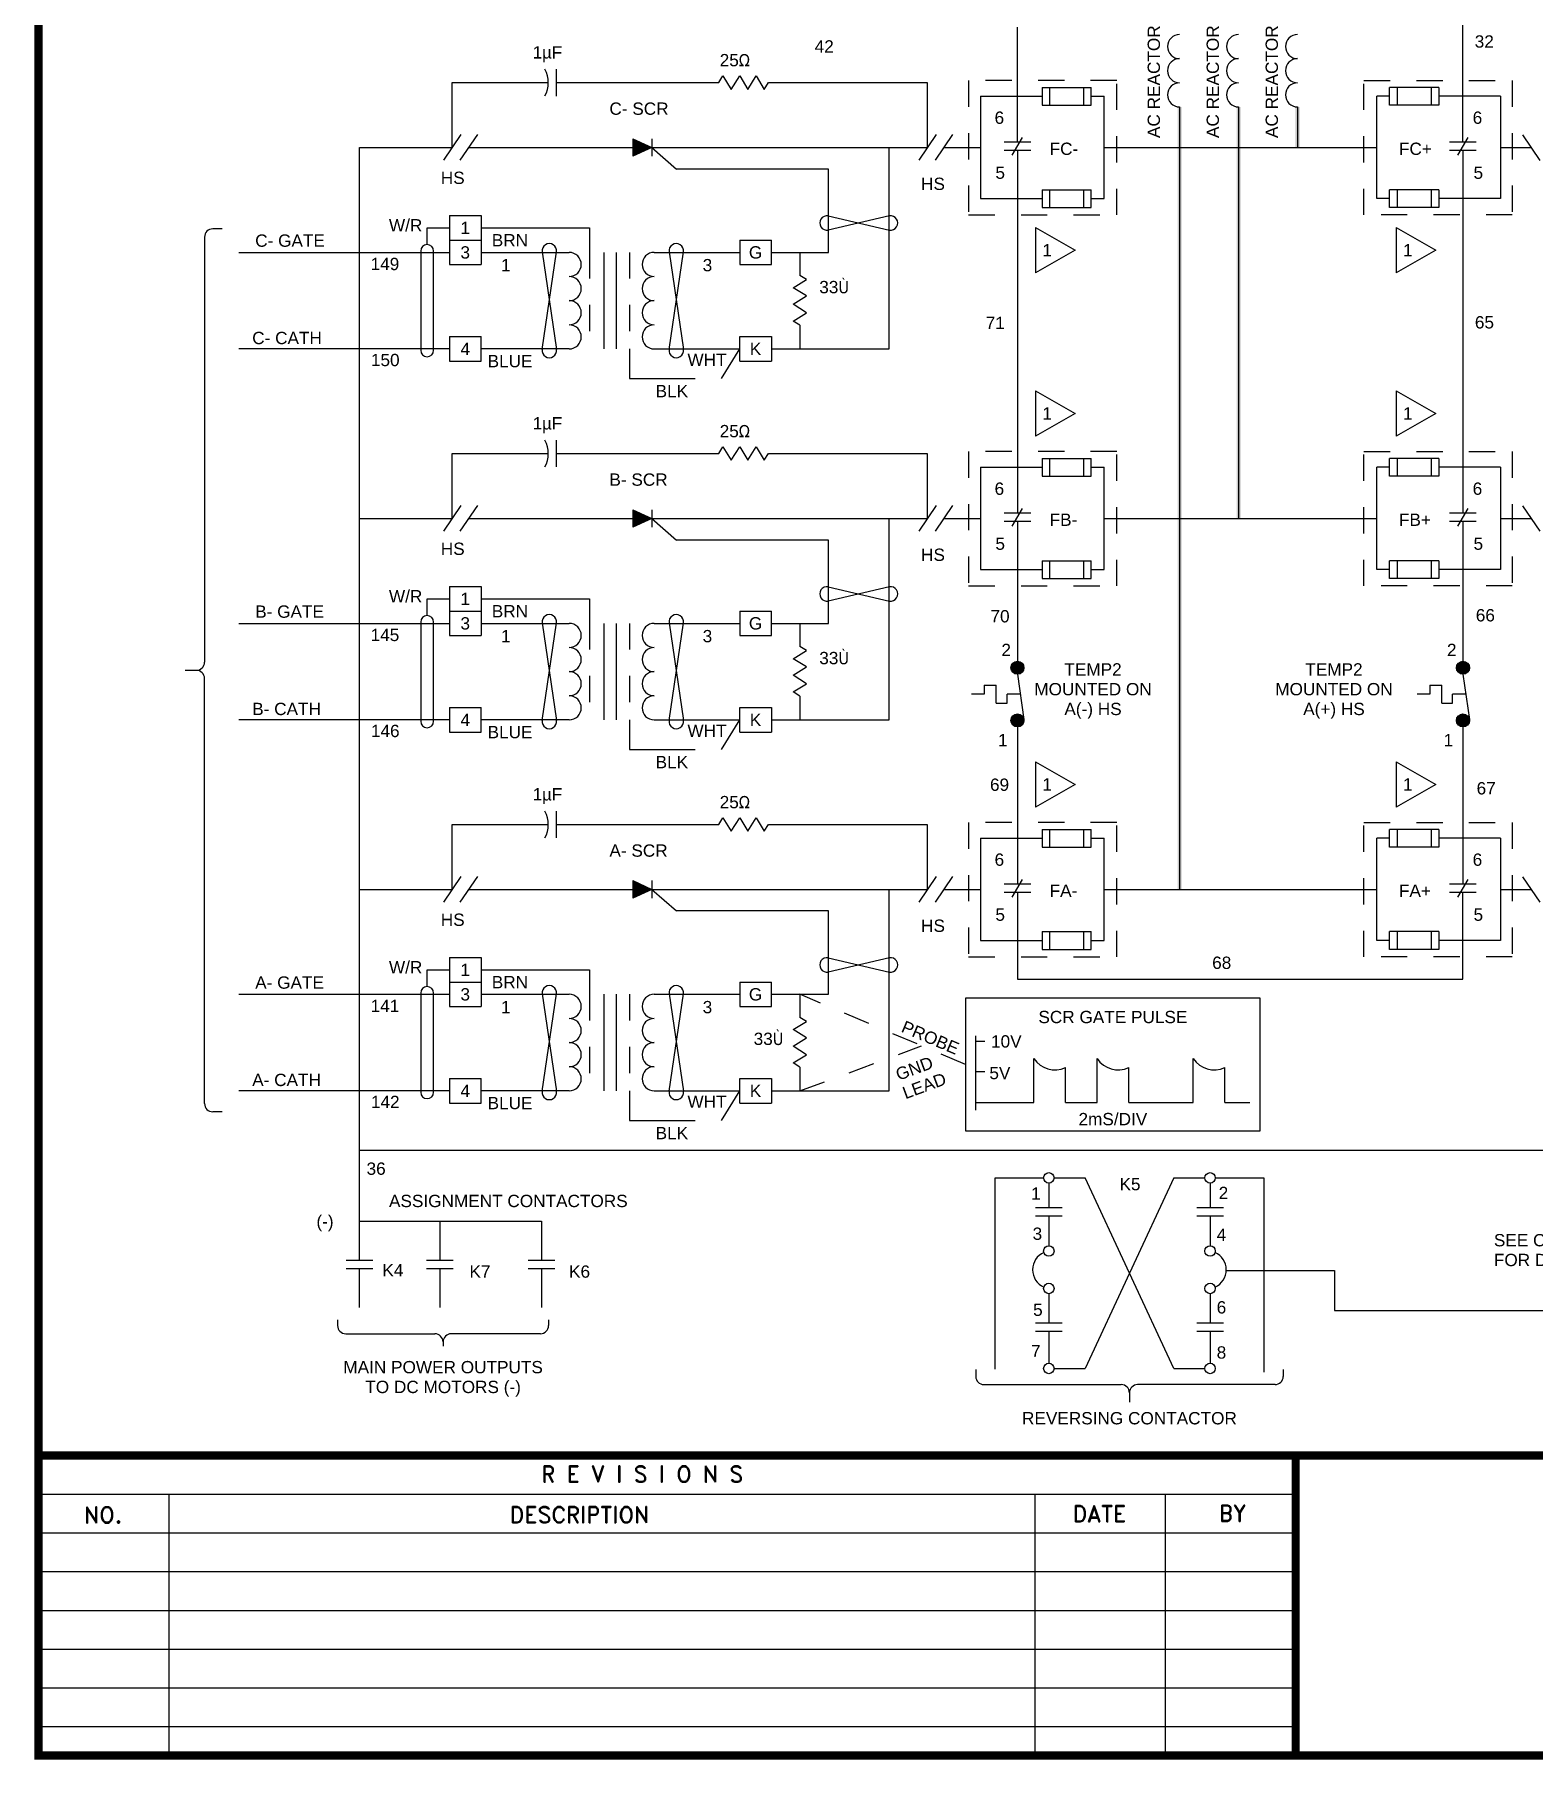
# Model space of a CAD drawing. Extents: x 1.5 to 19.5, y -3 to 8.3.
# Drawn here: x 1.51 to 7.22, y -2.97 to 3.6 of the extents above; entities that cross this region are included whole.
import ezdxf
from ezdxf.enums import TextEntityAlignment as Align

# ---------------------------------------------------------------- set-up
doc = ezdxf.new("R2010")
doc.units = 0
doc.header["$MEASUREMENT"] = 0
doc.linetypes.add('DASHED2', pattern=[0.375, 0.25, -0.125])
doc.layers.get('0').update_dxf_attribs({"linetype": 'CONTINUOUS'})
doc.layers.add('DRAWING', color=7, linetype='CONTINUOUS')
doc.styles.add('ROMAND', font='ROMAND.shx')
doc.styles.get("Standard").update_dxf_attribs({"font": 'ARIAL.TTF'})

# ---------------------------------------------------------------- blocks, each defined once
blk = doc.blocks.new('coil')
for centre in [(0.046, 0), (0.1379, 0), (0.2298, 0), (0.3217, 0)]:
    blk.add_arc(centre, 0.046, 0, 180)
blk = doc.blocks.new('resistor')
for p, q in [((0, 0), (0.0156, 0.0254)), ((0.0156, 0.0254), (0.0469, -0.0254)), ((0.0469, -0.0254), (0.0799, 0.0254)), ((0.0799, 0.0254), (0.1111, -0.0254)), ((0.1111, -0.0254), (0.1424, 0.0254)), ((0.1424, 0.0254), (0.1736, -0.0254)), ((0.1736, -0.0254), (0.1892, 0))]:
    blk.add_line(p, q)
blk = doc.blocks.new('pcap')
blk.add_line((0, 0.0508), (0, -0.0508))
blk.add_arc((0.1367, 0), 0.1055, 151.227, 208.773)
blk = doc.blocks.new('diode')
blk.add_hatch(color=256).paths.add_polyline_path([(0.0721, 0), (0, 0.0333), (0, -0.0333)])
for p, q in [((0, 0.0333), (0.0721, 0)), ((0, 0.0333), (0, -0.0333)), ((0.0721, 0), (0, -0.0333)), ((0.0721, 0.0333), (0.0721, -0.0333))]:
    blk.add_line(p, q)
blk = doc.blocks.new('N_C_contact')
for p, q in [((0.0508, 0.0312), (-0.0508, 0.0312)), ((0.0508, 0), (-0.0508, 0)), ((-0.0197, -0.0185), (0.0197, 0.0498))]:
    blk.add_line(p, q)
blk = doc.blocks.new('dot')
h = blk.add_hatch(color=256)
edge = h.paths.add_edge_path()
edge.add_arc((0, 0), 0.0249, 0, 360)
blk.add_circle((0, 0), 0.0249)
blk = doc.blocks.new('npcap')
for p, q in [((0, 0.0508), (0, -0.0508)), ((0.0312, 0.0508), (0.0312, -0.0508))]:
    blk.add_line(p, q)

msp = doc.modelspace()

# ---------------------------------------------------------------- linework, layer by layer
at = {"color": 7}
for p, q in [((1.5286, -1.8117), (1.5286, -2.9542)), ((1.5286, -1.9592), (6.318, -1.9592)), ((2.0253, -1.9592), (2.0253, -2.9542)), ((5.3245, -1.9592), (5.3245, -2.9542)), ((5.8213, -1.9592), (5.8213, -2.9542)), ((1.5286, -2.1067), (6.318, -2.1067)), ((1.5286, -2.2542), (6.318, -2.2542)), ((1.5286, -2.4017), (6.318, -2.4017)), ((1.5286, -2.5492), (6.318, -2.5492)), ((1.5286, -2.6967), (6.318, -2.6967)), ((1.5286, -2.8442), (6.318, -2.8442))]:
    msp.add_line(p, q, dxfattribs=at)
at = {"color": 7, "const_width": 0.031}
msp.add_lwpolyline([(19.4486, -2.9542), (19.4486, 8.2458), (1.5286, 8.2458), (1.5286, -2.9542)], close=True, dxfattribs=at)
for points in [[(1.5286, -1.8117), (19.4486, -1.8117)], [(6.318, -1.8117), (6.318, -2.9542)]]:
    msp.add_lwpolyline(points, dxfattribs=at)
at = {"layer": 'DRAWING', "color": 7}
for p, q in [((6.9558, 3.1893), (6.9558, 3.7336)), ((5.2583, 3.1893), (5.2583, 3.6278)), ((3.1041, 3.1696), (3.1041, 3.4163)), ((3.1041, 3.4163), (3.4707, 3.4163)), ((3.502, 3.4163), (4.1201, 3.4163)), ((4.3093, 3.4163), (4.9148, 3.4163)), ((4.9148, 3.4163), (4.9148, 3.1696)), ((5.1173, 3.3643), (5.1173, 2.9749)), ((5.1173, 3.3643), (5.352, 3.3643)), ((5.352, 3.398), (5.352, 3.3306)), ((5.352, 3.398), (5.5393, 3.398)), ((5.3808, 3.398), (5.3808, 3.3306)), ((5.5105, 3.398), (5.5105, 3.3306)), ((5.5393, 3.3306), (5.5393, 3.398)), ((5.5393, 3.3643), (5.5882, 3.3643)), ((5.5882, 2.9749), (5.5882, 3.3643)), ((6.6273, 2.9749), (6.6273, 3.3643)), ((6.6761, 3.3643), (6.6273, 3.3643)), ((6.6761, 3.3306), (6.6761, 3.398)), ((6.8634, 3.398), (6.6761, 3.398)), ((6.705, 3.398), (6.705, 3.3306)), ((6.8346, 3.398), (6.8346, 3.3306)), ((6.8634, 3.398), (6.8634, 3.3306)), ((7.0982, 3.3643), (6.8634, 3.3643)), ((7.0982, 3.3643), (7.0982, 2.9749)), ((5.352, 3.3306), (5.5393, 3.3306)), ((5.876, 3.324), (5.876, 0.344)), ((6.1007, 3.324), (6.1007, 1.7568)), ((6.3254, 3.324), (6.3254, 3.1696)), ((6.8634, 3.3306), (6.6761, 3.3306)), ((2.7514, 3.1696), (3.1041, 3.1696)), ((2.7514, -1.0695), (2.7514, 3.1696)), ((3.1376, 3.2187), (3.0711, 3.1213)), ((3.2004, 3.2183), (3.134, 3.1209)), ((3.1672, 3.1696), (4.9148, 3.1696)), ((3.8653, 3.1696), (3.9591, 3.0873)), ((4.7689, 2.4023), (4.7689, 3.1696)), ((4.9483, 3.2187), (4.8819, 3.1213)), ((5.0112, 3.2183), (4.9447, 3.1209)), ((4.978, 3.1696), (5.1173, 3.1696)), ((5.2583, 3.1581), (5.2583, 1.7765)), ((5.5882, 3.1696), (6.6273, 3.1696)), ((6.9558, 3.1581), (6.9558, 1.7765)), ((7.0982, 3.1696), (7.2151, 3.1696)), ((7.1821, 3.2179), (7.2486, 3.1205)), ((4.5386, 3.0873), (3.9591, 3.0873)), ((4.5386, 2.7699), (4.5386, 3.0873)), ((5.1173, 2.9749), (5.352, 2.9749)), ((5.352, 3.0086), (5.352, 2.9412)), ((5.352, 3.0086), (5.5393, 3.0086)), ((5.3808, 3.0086), (5.3808, 2.9412)), ((5.5105, 3.0086), (5.5105, 2.9412)), ((5.5393, 2.9412), (5.5393, 3.0086)), ((5.5393, 2.9749), (5.5882, 2.9749)), ((6.6761, 2.9749), (6.6273, 2.9749)), ((6.6761, 2.9412), (6.6761, 3.0086)), ((6.8634, 3.0086), (6.6761, 3.0086)), ((6.705, 3.0086), (6.705, 2.9412)), ((6.8346, 3.0086), (6.8346, 2.9412)), ((6.8634, 3.0086), (6.8634, 2.9412)), ((7.0982, 2.9749), (6.8634, 2.9749)), ((3.0941, 2.91), (3.0941, 2.7233)), ((3.0941, 2.91), (3.2146, 2.91)), ((3.2146, 2.91), (3.2146, 2.7233)), ((4.7707, 2.9094), (4.5369, 2.8546)), ((4.5369, 2.9094), (4.7707, 2.8546)), ((5.352, 2.9412), (5.5393, 2.9412)), ((6.8634, 2.9412), (6.6761, 2.9412)), ((2.161, 2.8281), (2.161, 1.2095)), ((2.228, 2.8593), (2.1922, 2.8593)), ((3.0091, 2.8633), (3.0941, 2.8633)), ((3.0091, 2.7996), (3.0091, 2.8633)), ((3.2146, 2.8633), (3.6277, 2.8633)), ((3.6277, 2.8633), (3.6277, 2.7699)), ((5.3276, 2.8646), (5.3276, 2.6919)), ((5.3276, 2.8646), (5.4785, 2.7782)), ((6.7017, 2.8646), (6.7017, 2.6919)), ((6.7017, 2.8646), (6.8525, 2.7782)), ((2.2911, 2.7699), (3.0941, 2.7699)), ((2.9845, 2.775), (2.9845, 2.3973)), ((3.0337, 2.3973), (3.0337, 2.775)), ((3.0941, 2.8166), (3.2146, 2.8166)), ((3.2146, 2.7699), (3.5504, 2.7699)), ((3.4474, 2.7717), (3.5022, 2.4006)), ((3.4474, 2.4006), (3.5022, 2.7717)), ((3.6824, 2.7699), (3.6824, 2.4023)), ((3.7293, 2.7699), (3.7293, 2.4023)), ((3.8742, 2.7699), (4.2001, 2.7699)), ((3.931, 2.4006), (3.9858, 2.7717)), ((3.931, 2.7717), (3.9858, 2.4006)), ((4.2001, 2.8166), (4.3207, 2.8166)), ((4.3207, 2.7699), (4.5386, 2.7699)), ((4.4296, 2.7699), (4.4296, 2.6822)), ((5.4785, 2.7782), (5.3276, 2.6919)), ((6.8525, 2.7782), (6.7017, 2.6919)), ((3.0941, 2.7233), (3.2146, 2.7233)), ((4.2001, 2.7233), (4.3207, 2.7233)), ((3.0941, 2.449), (3.2146, 2.449)), ((3.0941, 2.449), (3.0941, 2.3556)), ((3.2146, 2.3556), (3.2146, 2.449)), ((4.2001, 2.449), (4.3207, 2.449)), ((4.4296, 2.4929), (4.4296, 2.4023)), ((3.0941, 2.4023), (2.2911, 2.4023)), ((3.5504, 2.4023), (3.2146, 2.4023)), ((3.7801, 2.4023), (3.7801, 2.2891)), ((3.8742, 2.4023), (4.2001, 2.4023)), ((4.3207, 2.4023), (4.7689, 2.4023)), ((3.0941, 2.3556), (3.2146, 2.3556)), ((4.2001, 2.3556), (4.3207, 2.3556)), ((5.3276, 2.243), (5.3276, 2.0703)), ((5.3276, 2.243), (5.4785, 2.1566)), ((6.7017, 2.243), (6.7017, 2.0703)), ((6.7017, 2.243), (6.8525, 2.1566)), ((5.4785, 2.1566), (5.3276, 2.0703)), ((6.8525, 2.1566), (6.7017, 2.0703)), ((3.1041, 2.0036), (3.4707, 2.0036)), ((3.1041, 1.7568), (3.1041, 2.0036)), ((3.502, 2.0036), (4.1201, 2.0036)), ((4.3093, 2.0036), (4.9148, 2.0036)), ((4.9148, 2.0036), (4.9148, 1.7568)), ((5.352, 1.9852), (5.352, 1.9178)), ((5.352, 1.9852), (5.5393, 1.9852)), ((5.3808, 1.9852), (5.3808, 1.9178)), ((5.5105, 1.9852), (5.5105, 1.9178)), ((5.5393, 1.9178), (5.5393, 1.9852)), ((6.8634, 1.9852), (6.6761, 1.9852)), ((6.6761, 1.9178), (6.6761, 1.9852)), ((6.705, 1.9852), (6.705, 1.9178)), ((6.8346, 1.9852), (6.8346, 1.9178)), ((6.8634, 1.9852), (6.8634, 1.9178)), ((5.1173, 1.9515), (5.352, 1.9515)), ((5.1173, 1.9515), (5.1173, 1.5621)), ((5.352, 1.9178), (5.5393, 1.9178)), ((5.5393, 1.9515), (5.5882, 1.9515)), ((5.5882, 1.5621), (5.5882, 1.9515)), ((6.6273, 1.5621), (6.6273, 1.9515)), ((6.6761, 1.9515), (6.6273, 1.9515)), ((6.8634, 1.9178), (6.6761, 1.9178)), ((7.0982, 1.9515), (6.8634, 1.9515)), ((7.0982, 1.9515), (7.0982, 1.5621)), ((3.1376, 1.8059), (3.0711, 1.7085)), ((3.2004, 1.8055), (3.134, 1.7081)), ((4.9483, 1.8059), (4.8819, 1.7085)), ((5.0112, 1.8055), (4.9447, 1.7081)), ((7.1821, 1.8051), (7.2486, 1.7077)), ((2.7514, 1.7568), (3.1041, 1.7568)), ((3.1672, 1.7568), (4.9148, 1.7568)), ((3.8653, 1.7568), (3.9591, 1.6746)), ((4.7689, 0.9895), (4.7689, 1.7568)), ((4.978, 1.7568), (5.1173, 1.7568)), ((4.978, 1.7568), (5.1173, 1.7568)), ((5.2583, 1.7453), (5.2583, 1.1883)), ((5.5882, 1.7568), (6.6273, 1.7568)), ((5.5882, 1.7568), (6.6273, 1.7568)), ((6.9558, 1.7453), (6.9558, 1.1883)), ((7.0982, 1.7568), (7.2151, 1.7568)), ((7.0982, 1.7568), (7.2151, 1.7568)), ((4.5386, 1.6746), (3.9591, 1.6746)), ((4.5386, 1.3572), (4.5386, 1.6746)), ((5.352, 1.5958), (5.352, 1.5284)), ((5.352, 1.5958), (5.5393, 1.5958)), ((5.3808, 1.5958), (5.3808, 1.5284)), ((5.5105, 1.5958), (5.5105, 1.5284)), ((5.5393, 1.5284), (5.5393, 1.5958)), ((6.8634, 1.5958), (6.6761, 1.5958)), ((6.6761, 1.5284), (6.6761, 1.5958)), ((6.705, 1.5958), (6.705, 1.5284)), ((6.8346, 1.5958), (6.8346, 1.5284)), ((6.8634, 1.5958), (6.8634, 1.5284)), ((5.1173, 1.5621), (5.352, 1.5621)), ((5.352, 1.5284), (5.5393, 1.5284)), ((5.5393, 1.5621), (5.5882, 1.5621)), ((6.6761, 1.5621), (6.6273, 1.5621)), ((6.8634, 1.5284), (6.6761, 1.5284)), ((7.0982, 1.5621), (6.8634, 1.5621)), ((3.0091, 1.3868), (3.0091, 1.4506)), ((3.0091, 1.4506), (3.0941, 1.4506)), ((3.0941, 1.4972), (3.0941, 1.3105)), ((3.0941, 1.4972), (3.2146, 1.4972)), ((3.2146, 1.4972), (3.2146, 1.3105)), ((3.2146, 1.4506), (3.6277, 1.4506)), ((3.6277, 1.4506), (3.6277, 1.3572)), ((4.5369, 1.4966), (4.7707, 1.4418)), ((4.7707, 1.4966), (4.5369, 1.4418)), ((3.0941, 1.4039), (3.2146, 1.4039)), ((4.2001, 1.4039), (4.3207, 1.4039)), ((2.2911, 1.3572), (3.0941, 1.3572)), ((2.9845, 1.3622), (2.9845, 0.9845)), ((3.0337, 0.9845), (3.0337, 1.3622)), ((3.2146, 1.3572), (3.5504, 1.3572)), ((3.4474, 0.9878), (3.5022, 1.3589)), ((3.4474, 1.3589), (3.5022, 0.9878)), ((3.6824, 1.3572), (3.6824, 0.9895)), ((3.7293, 1.3572), (3.7293, 0.9895)), ((3.8742, 1.3572), (4.2001, 1.3572)), ((3.931, 1.3589), (3.9858, 0.9878)), ((3.931, 0.9878), (3.9858, 1.3589)), ((4.3207, 1.3572), (4.5386, 1.3572)), ((4.4296, 1.3572), (4.4296, 1.2694)), ((3.0941, 1.3105), (3.2146, 1.3105)), ((4.2001, 1.3105), (4.3207, 1.3105)), ((2.1297, 1.1782), (2.0872, 1.1782)), ((2.161, -0.4716), (2.161, 1.147)), ((5.132, 1.1222), (5.1772, 1.1222)), ((5.132, 1.1222), (5.132, 1.088)), ((5.1772, 1.0537), (5.1772, 1.1222)), ((5.2583, 1.1633), (5.2829, 0.9912)), ((6.8296, 1.1222), (6.8748, 1.1222)), ((6.8296, 1.1222), (6.8296, 1.088)), ((6.8748, 1.0537), (6.8748, 1.1222)), ((6.9558, 1.1633), (6.9805, 0.9912)), ((4.4296, 1.0802), (4.4296, 0.9895)), ((5.132, 1.088), (5.0832, 1.088)), ((5.1772, 1.0537), (5.2188, 1.0537)), ((5.2691, 1.088), (5.2188, 1.088)), ((5.2188, 1.0537), (5.2188, 1.088)), ((6.8296, 1.088), (6.7808, 1.088)), ((6.8748, 1.0537), (6.9164, 1.0537)), ((6.9666, 1.088), (6.9164, 1.088)), ((6.9164, 1.0537), (6.9164, 1.088)), ((3.0941, 0.9895), (2.2911, 0.9895)), ((3.0941, 1.0362), (3.2146, 1.0362)), ((3.0941, 1.0362), (3.0941, 0.9428)), ((3.2146, 0.9428), (3.2146, 1.0362)), ((3.5504, 0.9895), (3.2146, 0.9895)), ((3.7801, 0.9895), (3.7801, 0.8763)), ((3.8742, 0.9895), (4.2001, 0.9895)), ((4.2001, 1.0362), (4.3207, 1.0362)), ((4.3207, 0.9895), (4.7689, 0.9895)), ((5.2583, 0.9876), (5.2583, 0.3638)), ((6.9558, 0.9876), (6.9558, 0.3638)), ((3.0941, 0.9428), (3.2146, 0.9428)), ((4.2001, 0.9428), (4.3207, 0.9428)), ((5.3276, 0.8302), (5.3276, 0.6575)), ((5.3276, 0.8302), (5.4785, 0.7438)), ((6.7017, 0.8302), (6.7017, 0.6575)), ((6.7017, 0.8302), (6.8525, 0.7438)), ((5.4785, 0.7438), (5.3276, 0.6575)), ((6.8525, 0.7438), (6.7017, 0.6575)), ((3.1041, 0.5908), (3.4707, 0.5908)), ((3.1041, 0.344), (3.1041, 0.5908)), ((3.502, 0.5908), (4.1201, 0.5908)), ((4.3093, 0.5908), (4.9148, 0.5908)), ((4.9148, 0.5908), (4.9148, 0.344)), ((5.1173, 0.5387), (5.352, 0.5387)), ((5.1173, 0.5387), (5.1173, 0.1493)), ((5.352, 0.5725), (5.352, 0.505)), ((5.352, 0.5725), (5.5393, 0.5725)), ((5.3808, 0.5725), (5.3808, 0.505)), ((5.5105, 0.5725), (5.5105, 0.505)), ((5.5393, 0.505), (5.5393, 0.5725)), ((5.5393, 0.5387), (5.5882, 0.5387)), ((5.5882, 0.1493), (5.5882, 0.5387)), ((6.6273, 0.1493), (6.6273, 0.5387)), ((6.6761, 0.5387), (6.6273, 0.5387)), ((6.8634, 0.5725), (6.6761, 0.5725)), ((6.6761, 0.505), (6.6761, 0.5725)), ((6.705, 0.5725), (6.705, 0.505)), ((6.8346, 0.5725), (6.8346, 0.505)), ((6.8634, 0.5725), (6.8634, 0.505)), ((7.0982, 0.5387), (6.8634, 0.5387)), ((7.0982, 0.5387), (7.0982, 0.1493)), ((5.352, 0.505), (5.5393, 0.505)), ((6.8634, 0.505), (6.6761, 0.505)), ((2.7514, 0.344), (3.1041, 0.344)), ((3.1376, 0.3931), (3.0711, 0.2957)), ((3.2004, 0.3927), (3.134, 0.2953)), ((3.1672, 0.344), (4.9148, 0.344)), ((3.8653, 0.344), (3.9591, 0.2618)), ((4.7689, -0.4233), (4.7689, 0.344)), ((4.9483, 0.3931), (4.8819, 0.2957)), ((5.0112, 0.3927), (4.9447, 0.2953)), ((4.978, 0.344), (5.1173, 0.344)), ((4.978, 0.344), (5.1173, 0.344)), ((5.2583, 0.3325), (5.2583, 0.0027)), ((5.5882, 0.344), (6.6273, 0.344)), ((5.5882, 0.344), (6.6273, 0.344)), ((6.9558, 0.0027), (6.9558, 0.3325)), ((7.0982, 0.344), (7.2151, 0.344)), ((7.0982, 0.344), (7.2151, 0.344)), ((7.1821, 0.3923), (7.2486, 0.2949)), ((4.5386, 0.2618), (3.9591, 0.2618)), ((4.5386, -0.0556), (4.5386, 0.2618)), ((5.1173, 0.1493), (5.352, 0.1493)), ((5.352, 0.1831), (5.352, 0.1156)), ((5.352, 0.1831), (5.5393, 0.1831)), ((5.3808, 0.1831), (5.3808, 0.1156)), ((5.5105, 0.1831), (5.5105, 0.1156)), ((5.5393, 0.1156), (5.5393, 0.1831)), ((5.5393, 0.1493), (5.5882, 0.1493)), ((6.6761, 0.1493), (6.6273, 0.1493)), ((6.8634, 0.1831), (6.6761, 0.1831)), ((6.6761, 0.1156), (6.6761, 0.1831)), ((6.705, 0.1831), (6.705, 0.1156)), ((6.8346, 0.1831), (6.8346, 0.1156)), ((6.8634, 0.1831), (6.8634, 0.1156)), ((7.0982, 0.1493), (6.8634, 0.1493)), ((3.0941, 0.0845), (3.0941, -0.1023)), ((3.0941, 0.0845), (3.2146, 0.0845)), ((3.2146, 0.0845), (3.2146, -0.1023)), ((4.5369, 0.0838), (4.7707, 0.029)), ((4.7707, 0.0838), (4.5369, 0.029)), ((5.352, 0.1156), (5.5393, 0.1156)), ((6.8634, 0.1156), (6.6761, 0.1156)), ((3.0091, -0.026), (3.0091, 0.0378)), ((3.0091, 0.0378), (3.0941, 0.0378)), ((3.2146, 0.0378), (3.6277, 0.0378)), ((3.6277, 0.0378), (3.6277, -0.0556)), ((5.2583, 0.0027), (6.9558, 0.0027)), ((2.2911, -0.0556), (3.0941, -0.0556)), ((2.9845, -0.0506), (2.9845, -0.4283)), ((3.0337, -0.4283), (3.0337, -0.0506)), ((3.0941, -0.0089), (3.2146, -0.0089)), ((3.2146, -0.0556), (3.5504, -0.0556)), ((3.4474, -0.425), (3.5022, -0.0539)), ((3.4474, -0.0539), (3.5022, -0.425)), ((3.6824, -0.0556), (3.6824, -0.4233)), ((3.7293, -0.0556), (3.7293, -0.4233)), ((3.8742, -0.0556), (4.2001, -0.0556)), ((3.931, -0.0539), (3.9858, -0.425)), ((3.931, -0.425), (3.9858, -0.0539)), ((4.2001, -0.0089), (4.3207, -0.0089)), ((4.3207, -0.0556), (4.5386, -0.0556)), ((4.4296, -0.0556), (4.4296, -0.1434)), ((3.0941, -0.1023), (3.2146, -0.1023)), ((4.2001, -0.1023), (4.3207, -0.1023)), ((5.0603, -0.0703), (5.0603, -0.5754)), ((6.1834, -0.0703), (5.0603, -0.0703)), ((6.1834, -0.5754), (6.1834, -0.0703)), ((5.0984, -0.214), (5.0984, -0.4972)), ((5.1344, -0.2351), (5.0984, -0.2351)), ((5.3205, -0.4676), (5.3205, -0.3006)), ((5.5616, -0.4676), (5.5616, -0.3006)), ((5.9275, -0.4676), (5.9275, -0.3006)), ((3.0941, -0.3766), (3.2146, -0.3766)), ((3.0941, -0.3766), (3.0941, -0.47)), ((3.2146, -0.47), (3.2146, -0.3766)), ((4.2001, -0.3766), (4.3207, -0.3766)), ((4.4296, -0.3326), (4.4296, -0.4233)), ((5.1344, -0.3514), (5.0984, -0.3514)), ((5.441, -0.4676), (5.441, -0.3345)), ((5.6821, -0.4676), (5.6821, -0.3345)), ((6.048, -0.4676), (6.048, -0.3345)), ((3.0941, -0.4233), (2.2911, -0.4233)), ((3.5504, -0.4233), (3.2146, -0.4233)), ((3.7801, -0.4233), (3.7801, -0.5365)), ((3.8742, -0.4233), (4.2001, -0.4233)), ((4.3207, -0.4233), (4.7689, -0.4233)), ((2.228, -0.5029), (2.1922, -0.5029)), ((3.0941, -0.47), (3.2146, -0.47)), ((4.2001, -0.47), (4.3207, -0.47)), ((5.0984, -0.4676), (5.3205, -0.4676)), ((5.441, -0.4676), (5.5616, -0.4676)), ((5.6821, -0.4676), (5.9275, -0.4676)), ((6.048, -0.4676), (6.1432, -0.4676)), ((5.0603, -0.5754), (6.1834, -0.5754)), ((2.7514, -0.649), (9.8532, -0.649)), ((5.1735, -1.4832), (5.1735, -0.7547)), ((5.1735, -0.7547), (5.3579, -0.7547)), ((5.3778, -0.7746), (5.3778, -0.8693)), ((5.3977, -0.7547), (5.5162, -0.7547)), ((5.8538, -0.7547), (5.5162, -1.4804)), ((5.8538, -1.4804), (5.5162, -0.7547)), ((5.8538, -0.7547), (5.9723, -0.7547)), ((5.9922, -0.7746), (5.9922, -0.8693)), ((6.0121, -0.7547), (6.1965, -0.7547)), ((6.1965, -0.7547), (6.1965, -1.4949)), ((2.7514, -0.9192), (3.4451, -0.9192)), ((3.0571, -0.9192), (3.0571, -1.0695)), ((3.4451, -0.9192), (3.4451, -1.0695)), ((5.3778, -0.9005), (5.3778, -1.0133)), ((5.9922, -0.9005), (5.9922, -1.0133)), ((2.7514, -1.2482), (2.7514, -1.1007)), ((3.0571, -1.1007), (3.0571, -1.2482)), ((3.4451, -1.1007), (3.4451, -1.2482)), ((6.0539, -1.1072), (6.4669, -1.1072)), ((6.4669, -1.1072), (6.4669, -1.2599)), ((5.3778, -1.1957), (5.3778, -1.3084)), ((5.9922, -1.1957), (5.9922, -1.3084)), ((2.6677, -1.2955), (2.6677, -1.317)), ((3.472, -1.2955), (3.472, -1.317)), ((6.4669, -1.2599), (8.8185, -1.2599)), ((2.699, -1.3482), (3.0386, -1.3482)), ((3.0699, -1.3795), (3.0699, -1.396)), ((3.4408, -1.3482), (3.1011, -1.3482)), ((5.3778, -1.3397), (5.3778, -1.4605)), ((5.9922, -1.3397), (5.9922, -1.4605)), ((5.0991, -1.4841), (5.0991, -1.5108)), ((5.3977, -1.4804), (5.5162, -1.4804)), ((5.8538, -1.4804), (5.9723, -1.4804)), ((6.2709, -1.4841), (6.2709, -1.5108)), ((5.1304, -1.542), (5.6537, -1.542)), ((5.685, -1.5733), (5.685, -1.6093)), ((6.2396, -1.542), (5.7162, -1.542))]:
    msp.add_line(p, q, dxfattribs=at)
at = {"layer": 'DRAWING', "color": 7, "linetype": 'DASHED2', "ltscale": 0.375}
for p, q in [((5.0719, 3.4243), (5.0719, 2.9124)), ((5.637, 3.4243), (5.0719, 3.4243)), ((5.637, 2.9124), (5.637, 3.4243)), ((6.5785, 2.9124), (6.5785, 3.4243)), ((6.5785, 3.4243), (7.1436, 3.4243)), ((7.1436, 3.4243), (7.1436, 2.9124)), ((5.0719, 2.9124), (5.637, 2.9124)), ((7.1436, 2.9124), (6.5785, 2.9124)), ((5.637, 2.0115), (5.0719, 2.0115)), ((5.0719, 2.0115), (5.0719, 1.4996)), ((5.637, 1.4996), (5.637, 2.0115)), ((6.5785, 2.0115), (7.1436, 2.0115)), ((6.5785, 1.4996), (6.5785, 2.0115)), ((7.1436, 2.0115), (7.1436, 1.4996)), ((5.0719, 1.4996), (5.637, 1.4996)), ((7.1436, 1.4996), (6.5785, 1.4996)), ((5.637, 0.5987), (5.0719, 0.5987)), ((5.0719, 0.5987), (5.0719, 0.0868)), ((5.637, 0.0868), (5.637, 0.5987)), ((6.5785, 0.5987), (7.1436, 0.5987)), ((6.5785, 0.0868), (6.5785, 0.5987)), ((7.1436, 0.5987), (7.1436, 0.0868)), ((5.0719, 0.0868), (5.637, 0.0868)), ((7.1436, 0.0868), (6.5785, 0.0868)), ((5.0603, -0.3228), (4.4296, -0.0556)), ((4.4296, -0.4233), (4.8933, -0.252))]:
    msp.add_line(p, q, dxfattribs=at)
at = {"layer": 'DRAWING', "color": 7, "linetype": 'DASHED2', "ltscale": 0.1875}
for p, q in [((3.6277, 2.7699), (3.6277, 2.4023)), ((3.7801, 2.7699), (3.7801, 2.4023)), ((3.6277, 1.3572), (3.6277, 0.9895)), ((3.7801, 1.3572), (3.7801, 0.9895)), ((3.6277, -0.0556), (3.6277, -0.4233)), ((3.7801, -0.0556), (3.7801, -0.4233))]:
    msp.add_line(p, q, dxfattribs=at)
at = {"layer": 'DRAWING', "color": 7, "linetype": 'DASHED2'}
for p, q in [((4.2001, 2.8166), (4.2001, 2.7233)), ((4.3207, 2.7233), (4.3207, 2.8166)), ((4.2001, 2.3556), (4.2001, 2.449)), ((4.3207, 2.449), (4.3207, 2.3556)), ((4.1311, 2.2891), (4.2001, 2.4023)), ((3.7801, 2.2891), (4.1311, 2.2891)), ((4.2001, 1.4039), (4.2001, 1.3105)), ((4.3207, 1.3105), (4.3207, 1.4039)), ((4.1311, 0.8763), (4.2001, 0.9895)), ((4.2001, 0.9428), (4.2001, 1.0362)), ((4.3207, 1.0362), (4.3207, 0.9428)), ((3.7801, 0.8763), (4.1311, 0.8763)), ((4.2001, -0.0089), (4.2001, -0.1023)), ((4.3207, -0.1023), (4.3207, -0.0089)), ((4.2001, -0.47), (4.2001, -0.3766)), ((4.3207, -0.3766), (4.3207, -0.47)), ((4.1311, -0.5365), (4.2001, -0.4233)), ((3.7801, -0.5365), (4.1311, -0.5365))]:
    msp.add_line(p, q, dxfattribs=at)
at = {"layer": 'DRAWING', "color": 7}
for centre in [(5.3778, -0.7547), (5.9922, -0.7547), (5.3778, -1.0332), (5.9922, -1.0332), (5.3778, -1.1758), (5.9922, -1.1758), (5.3778, -1.4804), (5.9922, -1.4804)]:
    msp.add_circle(centre, 0.0199, dxfattribs=at)
for centre, radius, start, end in [((5.876, 3.5538), 0.046, 90, 270), ((6.1007, 3.5538), 0.046, 90, 270), ((6.3254, 3.5538), 0.046, 90, 270), ((5.876, 3.4619), 0.046, 90, 270), ((6.1007, 3.4619), 0.046, 90, 270), ((6.3254, 3.4619), 0.046, 90, 270), ((5.876, 3.3699), 0.046, 90, 270), ((6.1007, 3.3699), 0.046, 90, 270), ((6.3254, 3.3699), 0.046, 90, 270), ((4.5328, 2.882), 0.0277, 81.60005, 278.39995), ((4.7747, 2.882), 0.0277, 261.60005, 98.39995), ((2.1922, 2.8281), 0.0312, 90, 180), ((3.0091, 2.775), 0.0246, 0, 180), ((3.4748, 2.7757), 0.0277, 351.60005, 188.39995), ((3.9584, 2.7757), 0.0277, 351.60005, 188.39995), ((3.0091, 2.3973), 0.0246, 180, 0), ((3.4748, 2.3965), 0.0277, 171.60005, 8.39995), ((3.9584, 2.3965), 0.0277, 171.60005, 8.39995), ((4.5328, 1.4692), 0.0277, 81.60005, 278.39995), ((4.7747, 1.4692), 0.0277, 261.60005, 98.39995), ((3.0091, 1.3622), 0.0246, 0, 180), ((3.4748, 1.3629), 0.0277, 351.60005, 188.39995), ((3.9584, 1.3629), 0.0277, 351.60005, 188.39995), ((2.1297, 1.2095), 0.0312, 270, 0), ((2.1297, 1.147), 0.0312, 0, 90), ((3.4748, 0.9837), 0.0277, 171.60005, 8.39995), ((3.9584, 0.9837), 0.0277, 171.60005, 8.39995), ((3.0091, 0.9845), 0.0246, 180, 0), ((4.5328, 0.0564), 0.0277, 81.60005, 278.39995), ((4.7747, 0.0564), 0.0277, 261.60005, 98.39995), ((3.0091, -0.0506), 0.0246, 0, 180), ((3.4748, -0.0498), 0.0277, 351.60005, 188.39995), ((3.9584, -0.0498), 0.0277, 351.60005, 188.39995), ((5.4009, -0.2458), 0.0973, 214.28941, 294.37343), ((5.642, -0.2458), 0.0973, 214.28941, 294.37343), ((6.0079, -0.2458), 0.0973, 214.28941, 294.37343), ((3.0091, -0.4283), 0.0246, 180, 0), ((3.4748, -0.429), 0.0277, 171.60005, 8.39995), ((3.9584, -0.429), 0.0277, 171.60005, 8.39995), ((2.1922, -0.4716), 0.0312, 180, 270), ((5.3881, -1.1045), 0.0721, 114.11836, 245.88164), ((5.9818, -1.1045), 0.0721, 294.11836, 65.88164), ((2.699, -1.317), 0.0312, 180, 270), ((3.0386, -1.3795), 0.0312, 0, 90), ((3.1011, -1.3795), 0.0312, 90, 180), ((3.4408, -1.317), 0.0312, 270, 0), ((5.1304, -1.5108), 0.0312, 180, 270), ((6.2396, -1.5108), 0.0312, 270, 0), ((5.6537, -1.5733), 0.0312, 0, 90), ((5.7162, -1.5733), 0.0312, 90, 180)]:
    msp.add_arc(centre, radius, start, end, dxfattribs=at)
for points in [[(5.8838, 3.324), (5.8682, 3.324), (5.8838, 0.344), (5.8682, 0.344)], [(6.1085, 3.324), (6.0929, 3.324), (6.1085, 1.7568), (6.0929, 1.7568)], [(6.3332, 3.324), (6.3176, 3.324), (6.3332, 3.1696), (6.3176, 3.1696)]]:
    msp.add_trace(points, dxfattribs=at)

# ---------------------------------------------------------------- block references
for name, p, rotation in [('pcap', (3.502, 3.4163), 180), ('coil', (3.5504, 2.7699), 270), ('coil', (3.8742, 2.4023), 90), ('resistor', (4.4296, 2.4929), 90), ('pcap', (3.502, 2.0036), 180), ('coil', (3.5504, 1.3572), 270), ('coil', (3.8742, 0.9895), 90), ('resistor', (4.4296, 1.0802), 90), ('pcap', (3.502, 0.5908), 180), ('coil', (3.5504, -0.0556), 270), ('coil', (3.8742, -0.4233), 90), ('resistor', (4.4296, -0.3326), 90), ('npcap', (5.3778, -0.8693), 270), ('npcap', (5.9922, -0.8693), 270), ('npcap', (2.7514, -1.0695), 270), ('npcap', (3.0571, -1.0695), 270), ('npcap', (3.4451, -1.0695), 270), ('npcap', (5.3778, -1.3084), 270), ('npcap', (5.9922, -1.3084), 270)]:
    msp.add_blockref(name, p, dxfattribs=dict(at, rotation=rotation))
for name, p in [('resistor', (4.1201, 3.4163)), ('diode', (3.7932, 3.1696)), ('resistor', (4.1201, 2.0036)), ('diode', (3.7932, 1.7568)), ('dot', (5.2583, 1.1883)), ('dot', (6.9558, 1.1883)), ('dot', (5.2583, 0.9876)), ('dot', (6.9558, 0.9876)), ('resistor', (4.1201, 0.5908)), ('diode', (3.7932, 0.344))]:
    msp.add_blockref(name, p, dxfattribs=at)
at = {"layer": 'DRAWING', "color": 7, "linetype": 'DASHED2'}
for p in [(5.2583, 3.1581), (6.9558, 3.1581), (5.2583, 1.7453), (6.9558, 1.7453), (5.2583, 0.3325), (6.9558, 0.3325)]:
    msp.add_blockref('N_C_contact', p, dxfattribs=at)

# ---------------------------------------------------------------- texts
at = {"color": 7, "style": 'ROMAND'}
for s, height, p in [('R E V I S I O N S', 0.062093, (3.4447, -1.914)), ('NO.', 0.06209, (1.7014, -2.0692)), ('DESCRIPTION', 0.062093, (3.3233, -2.0689)), ('DATE', 0.06209, (5.4684, -2.0648)), ('BY', 0.06209, (6.0264, -2.0627))]:
    msp.add_text(s, height=height, dxfattribs=at).set_placement(p)
at = {"layer": 'DRAWING', "color": 7}
for p in [(5.8012, 3.2054), (6.0259, 3.2054), (6.2507, 3.2054)]:
    msp.add_text('AC REACTOR', height=0.04688, rotation=90, dxfattribs=at).set_placement(p)
for s, height, p in [('42', 0.04688, (4.4857, 3.5309)), ('32', 0.04688, (7.0006, 3.5497)), ('C- SCR', 0.04688, (3.7036, 3.2939)), ('6', 0.0469, (5.1711, 3.2595)), ('6', 0.0469, (6.9928, 3.2595)), ('FC-', 0.04688, (5.3808, 3.1411)), ('FC+', 0.04688, (6.7118, 3.1411)), ('5', 0.0469, (5.1743, 3.05)), ('5', 0.0469, (6.996, 3.05)), ('HS', 0.04688, (3.0611, 3.0305)), ('HS', 0.04688, (4.8911, 3.0076)), ('W/R', 0.04688, (2.8636, 2.8497)), ('C- GATE', 0.04688, (2.354, 2.7913)), ('BRN', 0.04688, (3.2554, 2.7928)), ('149', 0.04688, (2.7937, 2.7024)), ('1', 0.0469, (3.2906, 2.6979)), ('71', 0.04688, (5.137, 2.4777)), ('65', 0.04688, (7.0011, 2.4802)), ('C- CATH', 0.04688, (2.3426, 2.4205)), ('150', 0.04688, (2.7949, 2.3367)), ('BLUE', 0.04688, (3.2396, 2.3324)), ('B- SCR', 0.04688, (3.7036, 1.8812)), ('6', 0.0469, (5.1711, 1.8467)), ('6', 0.0469, (6.9928, 1.8467)), ('FB-', 0.04688, (5.3808, 1.7284)), ('FB+', 0.04688, (6.7118, 1.7284)), ('HS', 0.04688, (3.0611, 1.6177)), ('HS', 0.04688, (4.8911, 1.5949)), ('5', 0.0469, (5.1743, 1.6372)), ('5', 0.0469, (6.996, 1.6372)), ('W/R', 0.04688, (2.8636, 1.4369)), ('B- GATE', 0.04688, (2.354, 1.3785)), ('BRN', 0.04688, (3.2554, 1.38)), ('70', 0.04688, (5.1555, 1.3608)), ('66', 0.04688, (7.0046, 1.3646)), ('145', 0.04688, (2.7937, 1.2896)), ('1', 0.0469, (3.2906, 1.2851)), ('2', 0.0469, (5.1971, 1.2325)), ('2', 0.0469, (6.8947, 1.2325)), ('B- CATH', 0.04688, (2.3426, 1.0078)), ('146', 0.04688, (2.7949, 0.924)), ('BLUE', 0.04688, (3.2396, 0.9196)), ('1', 0.0469, (5.1845, 0.8891)), ('1', 0.0469, (6.8821, 0.8891)), ('69', 0.04688, (5.1537, 0.7192)), ('67', 0.04688, (7.0077, 0.7057)), ('A- SCR', 0.04688, (3.7036, 0.4684)), ('6', 0.0469, (5.1711, 0.4339)), ('6', 0.0469, (6.9928, 0.4339)), ('FA-', 0.04688, (5.3808, 0.3156)), ('FA+', 0.04688, (6.7118, 0.3156)), ('5', 0.0469, (5.1743, 0.2244)), ('5', 0.0469, (6.996, 0.2244)), ('HS', 0.04688, (3.0611, 0.205)), ('HS', 0.04688, (4.8911, 0.1821)), ('W/R', 0.04688, (2.8636, 0.0241)), ('68', 0.04688, (6.0002, 0.0412)), ('A- GATE', 0.04688, (2.354, -0.0343)), ('BRN', 0.04688, (3.2554, -0.0328)), ('141', 0.04688, (2.7937, -0.1232)), ('1', 0.0469, (3.2906, -0.1277)), ('10V', 0.04688, (5.1576, -0.2584)), ('A- CATH', 0.04688, (2.3426, -0.405)), ('5V', 0.04688, (5.1513, -0.3788)), ('142', 0.04688, (2.7949, -0.4888)), ('BLUE', 0.04688, (3.2396, -0.4931)), ('36', 0.04688, (2.7783, -0.7429)), ('K5', 0.04688, (5.6471, -0.802)), ('2', 0.0469, (6.0249, -0.8356)), ('ASSIGNMENT CONTACTORS', 0.046875, (2.8638, -0.866)), ('1', 0.0469, (5.3104, -0.8375)), ('(-)', 0.04688, (2.5873, -0.9439)), ('3', 0.0469, (5.3161, -0.9907)), ('4', 0.0469, (6.0174, -0.9945)), ('SEE CONTROL SCHEMATICS', 0.046875, (7.0735, -1.0154)), ('FOR DETAILS', 0.046875, (7.0735, -1.0907)), ('K4', 0.04688, (2.8386, -1.1297)), ('K7', 0.04688, (3.1704, -1.1348)), ('K6', 0.04688, (3.5499, -1.1348)), ('5', 0.0469, (5.3179, -1.2804)), ('6', 0.0469, (6.0174, -1.2711)), ('7', 0.0469, (5.3104, -1.4374)), ('8', 0.0469, (6.0174, -1.443))]:
    msp.add_text(s, height=height, dxfattribs=at).set_placement(p)
for s, p in [('1', (3.1543, 2.8633)), ('3', (3.1543, 2.7699)), ('G', (4.2604, 2.7699)), ('1', (5.3715, 2.7782)), ('1', (6.7456, 2.7782)), ('4', (3.1543, 2.4023)), ('K', (4.2604, 2.4023)), ('1', (5.3715, 2.1566)), ('1', (6.7456, 2.1566)), ('1', (3.1543, 1.4506)), ('3', (3.1543, 1.3572)), ('G', (4.2604, 1.3572)), ('4', (3.1543, 0.9895)), ('K', (4.2604, 0.9895)), ('1', (5.3715, 0.7438)), ('1', (6.7456, 0.7438)), ('1', (3.1543, 0.0378)), ('3', (3.1543, -0.0556)), ('G', (4.2604, -0.0556)), ('4', (3.1543, -0.4233)), ('K', (4.2604, -0.4233))]:
    msp.add_text(s, height=0.0469, dxfattribs=at).set_placement(p, align=Align.MIDDLE_CENTER)
at = {"layer": 'DRAWING', "color": 7, "linetype": 'DASHED2'}
for s, height, p in [('3', 0.0469, (4.059, 2.6979)), ('WHT', 0.04688, (4.001, 2.3377)), ('BLK', 0.04688, (3.8797, 2.2182)), ('3', 0.0469, (4.059, 1.2851)), ('WHT', 0.04688, (4.001, 0.9249)), ('BLK', 0.04688, (3.8797, 0.8054)), ('3', 0.0469, (4.059, -0.1277)), ('WHT', 0.04688, (4.001, -0.4879)), ('BLK', 0.04688, (3.8797, -0.6074))]:
    msp.add_text(s, height=height, dxfattribs=at).set_placement(p)
at = {"layer": 'DRAWING', "color": 7}
for s, height, p in [('TEMP2', 0.04688, (5.5462, 1.1584)), ('TEMP2', 0.04688, (6.4643, 1.1584)), ('MOUNTED ON', 0.04688, (5.5462, 1.0831)), ('MOUNTED ON', 0.04688, (6.4643, 1.0831)), ('A(-) HS', 0.04688, (5.5462, 1.0078)), ('A(+) HS', 0.04688, (6.4643, 1.0078)), ('SCR GATE PULSE', 0.046875, (5.6219, -0.1654)), ('2mS/DIV', 0.04688, (5.6219, -0.5542)), ('MAIN POWER OUTPUTS', 0.046875, (3.0699, -1.4989)), ('TO DC MOTORS (-)', 0.046875, (3.0699, -1.5742)), ('REVERSING CONTACTOR', 0.046875, (5.685, -1.6934))]:
    msp.add_text(s, height=height, dxfattribs=at).set_placement(p, align=Align.CENTER)
at = {"layer": 'DRAWING', "color": 7, "linetype": 'DASHED2'}
for s, rotation, p in [('PROBE', 337.03867, (4.8119, -0.1972)), ('GND', 20.26907, (4.8053, -0.3849)), ('LEAD', 20.26907, (4.8314, -0.4555))]:
    msp.add_text(s, height=0.04688, rotation=rotation, dxfattribs=at).set_placement(p)
at = {"layer": 'DRAWING', "color": 7, "char_height": 0.046875, "attachment_point": 1}
for s, insert, width in [('1{\\fGreekC|b0|i0|c0|p0;µ}F', (3.4112, 3.5552), 0.140625), ('25{\\fTahoma|b0|i0|c161|p32;Ω}', (4.1238, 3.5255), 0.171875), ('33{\\fTahoma|b0|i0|c161|p32;Ù}', (4.5032, 2.6613), 0.171875), ('1{\\fGreekC|b0|i0|c0|p0;µ}F', (3.4112, 2.1424), 0.140625), ('25{\\fTahoma|b0|i0|c161|p32;Ω}', (4.1238, 2.1127), 0.171875), ('33{\\fTahoma|b0|i0|c161|p32;Ù}', (4.5032, 1.2485), 0.171875), ('1{\\fGreekC|b0|i0|c0|p0;µ}F', (3.4112, 0.7296), 0.140625), ('25{\\fTahoma|b0|i0|c161|p32;Ω}', (4.1238, 0.6999), 0.171875), ('33{\\fTahoma|b0|i0|c161|p32;Ù}', (4.2533, -0.2016), 0.171875)]:
    msp.add_mtext(s, dxfattribs=dict(at, insert=insert, width=width))

doc.saveas('drawing.dxf')
